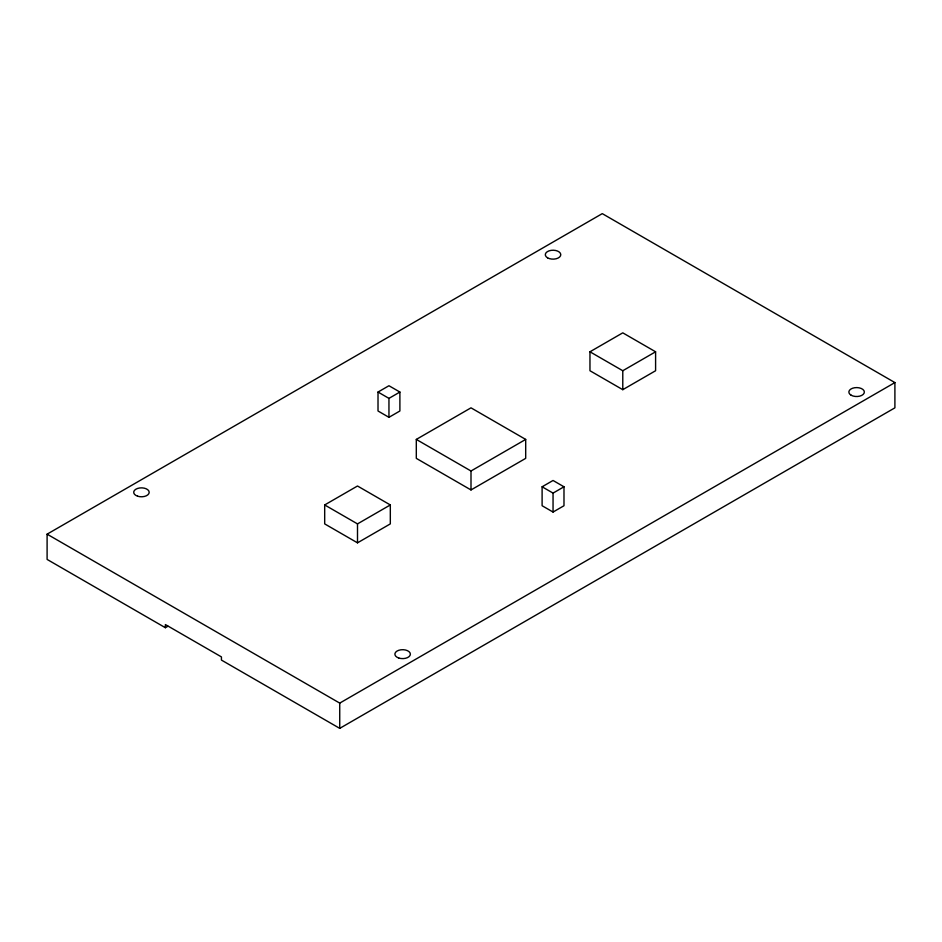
<?xml version="1.0" encoding="UTF-8"?>
<svg xmlns="http://www.w3.org/2000/svg" width="942" height="942" viewBox="0 0 942 942"><rect width="100%" height="100%" fill="white"/><g stroke="black" fill="none" stroke-linecap="round" stroke-linejoin="round"><path stroke-width="1.41" d="M165.38 627.713L47.1 559.418L47.1 534.161L602.268 213.634L894.9 382.582L894.9 407.839L339.732 728.366L221.441 660.083L221.441 656.915L165.38 624.558L165.38 627.713L167.923 626.242M378.013 392.049L388.952 385.737L399.891 392.049L399.891 410.995L388.952 417.318L378.013 410.995L378.013 392.049L388.952 398.372L399.891 392.049M416.305 439.419L471 407.839L525.695 439.419L525.695 458.365L471 489.946L416.305 458.365L416.305 439.419L471 471L525.695 439.419M324.684 504.947L357.501 486.001L390.318 504.947L390.318 523.893L357.501 542.839L324.684 523.893L324.684 504.947L357.501 523.893L390.318 504.947M589.963 351.79L622.78 332.844L655.597 351.79L655.597 370.736L622.78 389.682L589.963 370.736L589.963 351.79L622.78 370.736L655.597 351.79M542.109 486.79L553.048 480.479L563.987 486.79L563.987 505.736L553.048 512.048L542.109 505.736L542.109 486.79L553.048 493.102L563.987 486.79M47.1 534.161L339.732 703.109L894.9 382.582M622.78 370.736L622.78 389.682M553.048 493.102L553.048 512.048M471 471L471 489.946M388.952 398.372L388.952 417.318M357.501 523.893L357.501 542.839M339.732 703.109L339.732 728.366M547.573 257.837A7.736 4.463 0 0 0 560.514 255.835A7.736 4.463 0 0 0 551.046 250.372A7.736 4.463 0 0 0 547.573 257.837M137.579 496.187A7.736 4.463 0 0 0 149.189 492.313A7.736 4.463 0 0 0 137.579 488.451A7.736 4.463 0 0 0 137.579 496.187M398.76 658.022A7.736 4.463 0 0 0 410.359 654.16A7.736 4.463 0 0 0 398.76 650.286A7.736 4.463 0 0 0 398.76 658.022M851.144 395.216A7.736 4.463 0 0 0 864.085 393.203A7.736 4.463 0 0 0 854.606 387.739A7.736 4.463 0 0 0 851.144 395.216"/></g></svg>
